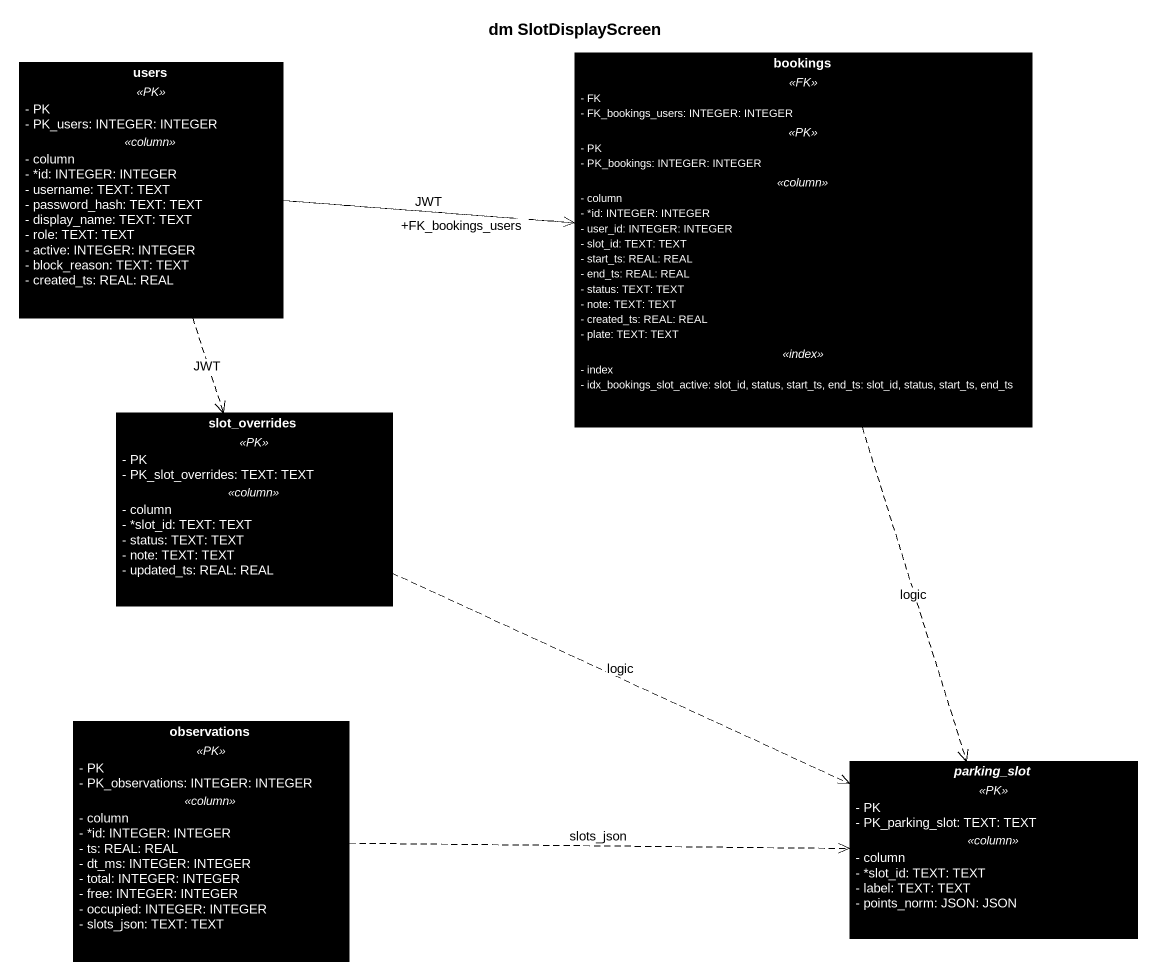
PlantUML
@startuml
title dm SlotDisplayScreen
hide circle
hide empty members
skinparam classAttributeIconSize 0
class users #000000 {
  .. <<PK>> ..
  - PK
  - PK_users: INTEGER: INTEGER
  .. <<column>> ..
  - column
  - *id: INTEGER: INTEGER
  - username: TEXT: TEXT
  - password_hash: TEXT: TEXT
  - display_name: TEXT: TEXT
  - role: TEXT: TEXT
  - active: INTEGER: INTEGER
  - block_reason: TEXT: TEXT
  - created_ts: REAL: REAL
}
class bookings #000000 {
  .. <<FK>> ..
  - FK
  - FK_bookings_users: INTEGER: INTEGER
  .. <<PK>> ..
  - PK
  - PK_bookings: INTEGER: INTEGER
  .. <<column>> ..
  - column
  - *id: INTEGER: INTEGER
  - user_id: INTEGER: INTEGER
  - slot_id: TEXT: TEXT
  - start_ts: REAL: REAL
  - end_ts: REAL: REAL
  - status: TEXT: TEXT
  - note: TEXT: TEXT
  - created_ts: REAL: REAL
  - plate: TEXT: TEXT
  .. <<index>> ..
  - index
  - idx_bookings_slot_active: slot_id, status, start_ts, end_ts: slot_id, status, start_ts, end_ts
}
class slot_overrides #000000 {
  .. <<PK>> ..
  - PK
  - PK_slot_overrides: TEXT: TEXT
  .. <<column>> ..
  - column
  - *slot_id: TEXT: TEXT
  - status: TEXT: TEXT
  - note: TEXT: TEXT
  - updated_ts: REAL: REAL
}
class observations #000000 {
  .. <<PK>> ..
  - PK
  - PK_observations: INTEGER: INTEGER
  .. <<column>> ..
  - column
  - *id: INTEGER: INTEGER
  - ts: REAL: REAL
  - dt_ms: INTEGER: INTEGER
  - total: INTEGER: INTEGER
  - free: INTEGER: INTEGER
  - occupied: INTEGER: INTEGER
  - slots_json: TEXT: TEXT
}
abstract class parking_slot #000000 {
  .. <<PK>> ..
  - PK
  - PK_parking_slot: TEXT: TEXT
  .. <<column>> ..
  - column
  - *slot_id: TEXT: TEXT
  - label: TEXT: TEXT
  - points_norm: JSON: JSON
}
users -right-> bookings : +FK_bookings_users
users .right.> bookings : JWT
users ..> slot_overrides : JWT
bookings ..> parking_slot : logic
slot_overrides .right.> parking_slot : logic
observations .right.> parking_slot : slots_json
@enduml
